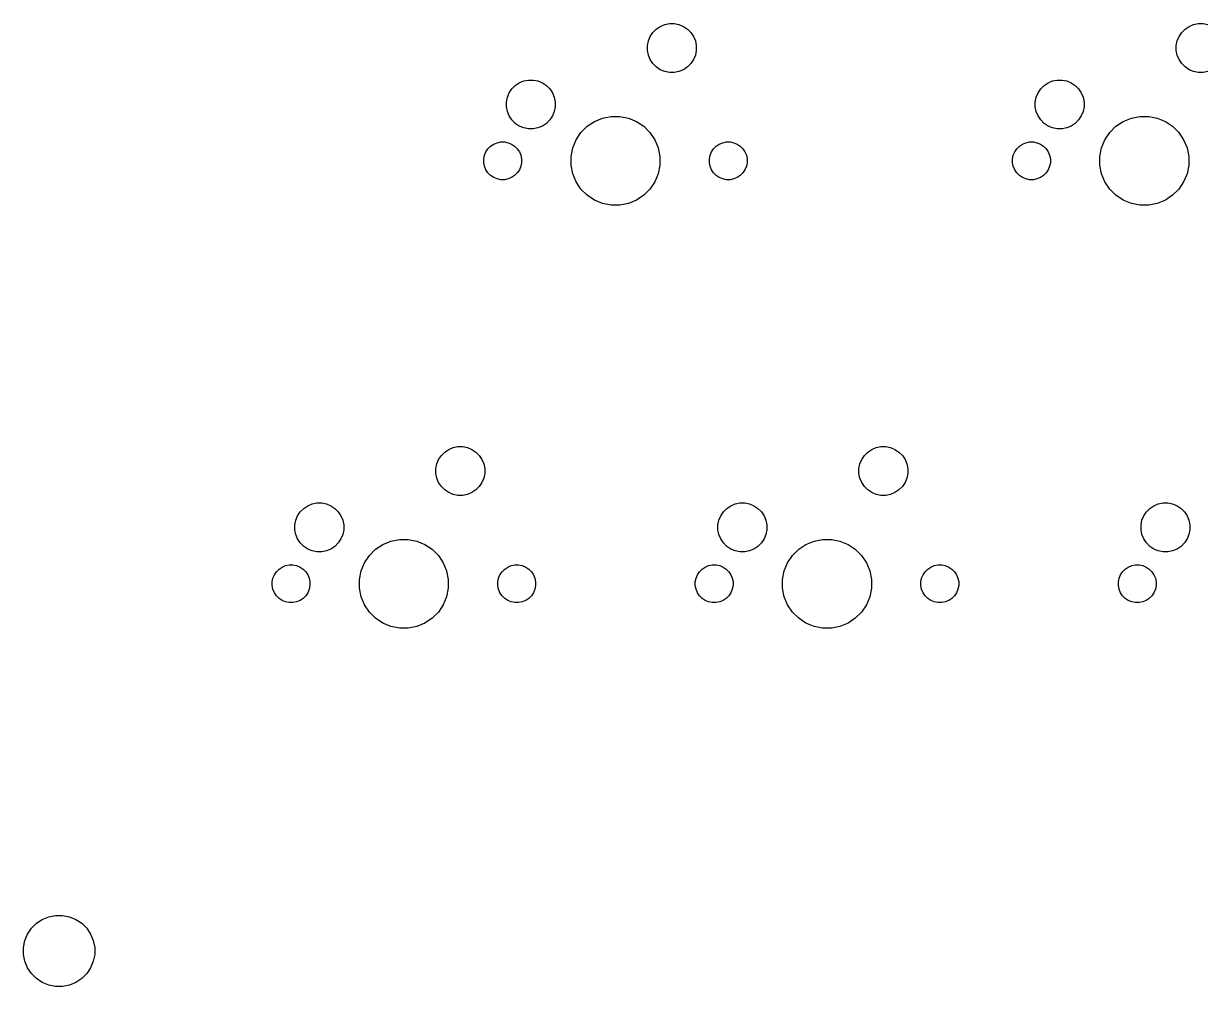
# Model space of a CAD drawing. Extents: x -0.4 to 11, y -4.1 to 0.4.
# Drawn here: x -0.299 to 1.794, y -4.089 to -2.381 of the extents above; entities that cross this region are included whole.
import ezdxf

# ---------------------------------------------------------------- set-up
doc = ezdxf.new("R2010")
doc.units = 0
doc.header["$MEASUREMENT"] = 0
doc.layers.add('BLACK', color=7, linetype='CONTINUOUS')

msp = doc.modelspace()

# ---------------------------------------------------------------- linework, layer by layer
at = {"layer": 'BLACK', "linetype": 'CONTINUOUS'}
for p, q in [((0.829408, -2.38631), (0.837289, -2.38304)), ((0.837289, -2.38304), (0.845656, -2.38138)), ((0.845656, -2.38138), (0.854187, -2.38138)), ((0.854187, -2.38138), (0.862553, -2.38304)), ((0.862553, -2.38304), (0.870435, -2.38631)), ((1.76691, -2.38631), (1.77479, -2.38304)), ((1.77479, -2.38304), (1.78316, -2.38138)), ((1.78316, -2.38138), (1.79169, -2.38138)), ((1.79169, -2.38138), (1.80005, -2.38304)), ((0.808278, -2.41205), (0.811543, -2.40417)), ((0.811543, -2.40417), (0.816282, -2.39708)), ((0.816282, -2.39708), (0.822315, -2.39105)), ((0.822315, -2.39105), (0.829408, -2.38631)), ((0.870435, -2.38631), (0.877528, -2.39105)), ((0.877528, -2.39105), (0.88356, -2.39708)), ((0.88356, -2.39708), (0.888299, -2.40417)), ((0.888299, -2.40417), (0.891564, -2.41205)), ((1.74578, -2.41205), (1.74904, -2.40417)), ((1.74904, -2.40417), (1.75378, -2.39708)), ((1.75378, -2.39708), (1.75981, -2.39105)), ((1.75981, -2.39105), (1.76691, -2.38631)), ((0.806614, -2.42042), (0.808278, -2.41205)), ((0.806614, -2.42895), (0.806614, -2.42042)), ((0.891564, -2.41205), (0.893228, -2.42042)), ((0.893228, -2.42042), (0.893228, -2.42895)), ((1.74411, -2.42042), (1.74578, -2.41205)), ((1.74411, -2.42895), (1.74411, -2.42042)), ((0.808278, -2.43732), (0.806614, -2.42895)), ((0.811543, -2.4452), (0.808278, -2.43732)), ((0.816282, -2.45229), (0.811543, -2.4452)), ((0.888299, -2.4452), (0.88356, -2.45229)), ((0.891564, -2.43732), (0.888299, -2.4452)), ((0.893228, -2.42895), (0.891564, -2.43732)), ((1.74578, -2.43732), (1.74411, -2.42895)), ((1.74904, -2.4452), (1.74578, -2.43732)), ((1.75378, -2.45229), (1.74904, -2.4452)), ((0.822315, -2.45832), (0.816282, -2.45229)), ((0.829408, -2.46306), (0.822315, -2.45832)), ((0.837289, -2.46633), (0.829408, -2.46306)), ((0.845656, -2.46799), (0.837289, -2.46633)), ((0.854187, -2.46799), (0.845656, -2.46799)), ((0.862553, -2.46633), (0.854187, -2.46799)), ((0.870435, -2.46306), (0.862553, -2.46633)), ((0.877528, -2.45832), (0.870435, -2.46306)), ((0.88356, -2.45229), (0.877528, -2.45832)), ((1.75981, -2.45832), (1.75378, -2.45229)), ((1.76691, -2.46306), (1.75981, -2.45832)), ((1.77479, -2.46633), (1.76691, -2.46306)), ((1.78316, -2.46799), (1.77479, -2.46633)), ((1.79169, -2.46799), (1.78316, -2.46799)), ((1.80005, -2.46633), (1.79169, -2.46799)), ((0.572315, -2.49105), (0.579408, -2.48631)), ((0.579408, -2.48631), (0.587289, -2.48304)), ((0.587289, -2.48304), (0.595656, -2.48138)), ((0.595656, -2.48138), (0.604187, -2.48138)), ((0.604187, -2.48138), (0.612553, -2.48304)), ((0.612553, -2.48304), (0.620435, -2.48631)), ((0.620435, -2.48631), (0.627528, -2.49105)), ((1.50981, -2.49105), (1.51691, -2.48631)), ((1.51691, -2.48631), (1.52479, -2.48304)), ((1.52479, -2.48304), (1.53316, -2.48138)), ((1.53316, -2.48138), (1.54169, -2.48138)), ((1.54169, -2.48138), (1.55005, -2.48304)), ((1.55005, -2.48304), (1.55793, -2.48631)), ((1.55793, -2.48631), (1.56503, -2.49105)), ((0.558278, -2.51205), (0.561543, -2.50417)), ((0.561543, -2.50417), (0.566282, -2.49708)), ((0.566282, -2.49708), (0.572315, -2.49105)), ((0.627528, -2.49105), (0.63356, -2.49708)), ((0.63356, -2.49708), (0.638299, -2.50417)), ((0.638299, -2.50417), (0.641564, -2.51205)), ((1.49578, -2.51205), (1.49904, -2.50417)), ((1.49904, -2.50417), (1.50378, -2.49708)), ((1.50378, -2.49708), (1.50981, -2.49105)), ((1.56503, -2.49105), (1.57106, -2.49708)), ((1.57106, -2.49708), (1.5758, -2.50417)), ((1.5758, -2.50417), (1.57906, -2.51205)), ((0.556614, -2.52042), (0.558278, -2.51205)), ((0.556614, -2.52895), (0.556614, -2.52042)), ((0.558278, -2.53732), (0.556614, -2.52895)), ((0.641564, -2.51205), (0.643228, -2.52042)), ((0.643228, -2.52895), (0.641564, -2.53732)), ((0.643228, -2.52042), (0.643228, -2.52895)), ((1.49411, -2.52042), (1.49578, -2.51205)), ((1.49411, -2.52895), (1.49411, -2.52042)), ((1.49578, -2.53732), (1.49411, -2.52895)), ((1.57906, -2.51205), (1.58073, -2.52042)), ((1.58073, -2.52895), (1.57906, -2.53732)), ((1.58073, -2.52042), (1.58073, -2.52895)), ((0.561543, -2.5452), (0.558278, -2.53732)), ((0.566282, -2.55229), (0.561543, -2.5452)), ((0.572315, -2.55832), (0.566282, -2.55229)), ((0.63356, -2.55229), (0.627528, -2.55832)), ((0.638299, -2.5452), (0.63356, -2.55229)), ((0.641564, -2.53732), (0.638299, -2.5452)), ((0.712624, -2.55491), (0.726954, -2.54897)), ((0.726954, -2.54897), (0.742166, -2.54594)), ((0.742166, -2.54594), (0.757676, -2.54594)), ((0.757676, -2.54594), (0.772889, -2.54897)), ((0.772889, -2.54897), (0.787219, -2.55491)), ((1.49904, -2.5452), (1.49578, -2.53732)), ((1.50378, -2.55229), (1.49904, -2.5452)), ((1.50981, -2.55832), (1.50378, -2.55229)), ((1.57106, -2.55229), (1.56503, -2.55832)), ((1.5758, -2.5452), (1.57106, -2.55229)), ((1.57906, -2.53732), (1.5758, -2.5452)), ((1.65012, -2.55491), (1.66445, -2.54897)), ((1.66445, -2.54897), (1.67967, -2.54594)), ((1.67967, -2.54594), (1.69518, -2.54594)), ((1.69518, -2.54594), (1.71039, -2.54897)), ((1.71039, -2.54897), (1.72472, -2.55491)), ((0.579408, -2.56306), (0.572315, -2.55832)), ((0.587289, -2.56633), (0.579408, -2.56306)), ((0.595656, -2.56799), (0.587289, -2.56633)), ((0.604187, -2.56799), (0.595656, -2.56799)), ((0.612553, -2.56633), (0.604187, -2.56799)), ((0.620435, -2.56306), (0.612553, -2.56633)), ((0.627528, -2.55832), (0.620435, -2.56306)), ((0.680143, -2.58739), (0.68876, -2.57449)), ((0.68876, -2.57449), (0.699727, -2.56352)), ((0.699727, -2.56352), (0.712624, -2.55491)), ((0.787219, -2.55491), (0.800115, -2.56352)), ((0.800115, -2.56352), (0.811083, -2.57449)), ((0.811083, -2.57449), (0.8197, -2.58739)), ((1.51691, -2.56306), (1.50981, -2.55832)), ((1.52479, -2.56633), (1.51691, -2.56306)), ((1.53316, -2.56799), (1.52479, -2.56633)), ((1.54169, -2.56799), (1.53316, -2.56799)), ((1.55005, -2.56633), (1.54169, -2.56799)), ((1.55793, -2.56306), (1.55005, -2.56633)), ((1.56503, -2.55832), (1.55793, -2.56306)), ((1.61764, -2.58739), (1.62626, -2.57449)), ((1.62626, -2.57449), (1.63723, -2.56352)), ((1.63723, -2.56352), (1.65012, -2.55491)), ((1.72472, -2.55491), (1.73762, -2.56352)), ((1.73762, -2.56352), (1.74858, -2.57449)), ((1.74858, -2.57449), (1.7572, -2.58739)), ((0.528589, -2.59869), (0.53407, -2.59503)), ((0.53407, -2.59503), (0.54016, -2.59251)), ((0.54016, -2.59251), (0.546625, -2.59122)), ((0.546625, -2.59122), (0.553217, -2.59122)), ((0.553217, -2.59122), (0.559683, -2.59251)), ((0.559683, -2.59251), (0.565773, -2.59503)), ((0.565773, -2.59503), (0.571254, -2.59869)), ((0.674207, -2.60172), (0.680143, -2.58739)), ((0.8197, -2.58739), (0.825635, -2.60172)), ((0.928589, -2.59869), (0.93407, -2.59503)), ((0.93407, -2.59503), (0.94016, -2.59251)), ((0.94016, -2.59251), (0.946625, -2.59122)), ((0.946625, -2.59122), (0.953217, -2.59122)), ((0.953217, -2.59122), (0.959683, -2.59251)), ((0.959683, -2.59251), (0.965773, -2.59503)), ((0.965773, -2.59503), (0.971254, -2.59869)), ((1.46609, -2.59869), (1.47157, -2.59503)), ((1.47157, -2.59503), (1.47766, -2.59251)), ((1.47766, -2.59251), (1.48413, -2.59122)), ((1.48413, -2.59122), (1.49072, -2.59122)), ((1.49072, -2.59122), (1.49718, -2.59251)), ((1.49718, -2.59251), (1.50327, -2.59503)), ((1.50327, -2.59503), (1.50875, -2.59869)), ((1.61171, -2.60172), (1.61764, -2.58739)), ((1.7572, -2.58739), (1.76314, -2.60172)), ((0.516457, -2.62139), (0.517743, -2.61492)), ((0.517743, -2.61492), (0.520265, -2.60883)), ((0.520265, -2.60883), (0.523928, -2.60335)), ((0.523928, -2.60335), (0.528589, -2.59869)), ((0.571254, -2.59869), (0.575915, -2.60335)), ((0.575915, -2.60335), (0.579577, -2.60883)), ((0.579577, -2.60883), (0.5821, -2.61492)), ((0.5821, -2.61492), (0.583386, -2.62139)), ((0.671181, -2.61693), (0.674207, -2.60172)), ((0.825635, -2.60172), (0.828661, -2.61693)), ((0.916457, -2.62139), (0.917743, -2.61492)), ((0.917743, -2.61492), (0.920265, -2.60883)), ((0.920265, -2.60883), (0.923928, -2.60335)), ((0.923928, -2.60335), (0.928589, -2.59869)), ((0.971254, -2.59869), (0.975915, -2.60335)), ((0.975915, -2.60335), (0.979577, -2.60883)), ((0.979577, -2.60883), (0.9821, -2.61492)), ((0.9821, -2.61492), (0.983386, -2.62139)), ((1.45396, -2.62139), (1.45524, -2.61492)), ((1.45524, -2.61492), (1.45777, -2.60883)), ((1.45777, -2.60883), (1.46143, -2.60335)), ((1.46143, -2.60335), (1.46609, -2.59869)), ((1.50875, -2.59869), (1.51341, -2.60335)), ((1.51341, -2.60335), (1.51708, -2.60883)), ((1.51708, -2.60883), (1.5196, -2.61492)), ((1.5196, -2.61492), (1.52089, -2.62139)), ((1.60868, -2.61693), (1.61171, -2.60172)), ((1.76314, -2.60172), (1.76616, -2.61693)), ((0.516457, -2.62798), (0.516457, -2.62139)), ((0.517743, -2.63445), (0.516457, -2.62798)), ((0.520265, -2.64054), (0.517743, -2.63445)), ((0.5821, -2.63445), (0.579577, -2.64054)), ((0.583386, -2.62798), (0.5821, -2.63445)), ((0.583386, -2.62139), (0.583386, -2.62798)), ((0.671181, -2.63244), (0.671181, -2.61693)), ((0.674207, -2.64765), (0.671181, -2.63244)), ((0.828661, -2.63244), (0.825635, -2.64765)), ((0.828661, -2.61693), (0.828661, -2.63244)), ((0.916457, -2.62798), (0.916457, -2.62139)), ((0.917743, -2.63445), (0.916457, -2.62798)), ((0.920265, -2.64054), (0.917743, -2.63445)), ((0.9821, -2.63445), (0.979577, -2.64054)), ((0.983386, -2.62798), (0.9821, -2.63445)), ((0.983386, -2.62139), (0.983386, -2.62798)), ((1.45396, -2.62798), (1.45396, -2.62139)), ((1.45524, -2.63445), (1.45396, -2.62798)), ((1.45777, -2.64054), (1.45524, -2.63445)), ((1.5196, -2.63445), (1.51708, -2.64054)), ((1.52089, -2.62798), (1.5196, -2.63445)), ((1.52089, -2.62139), (1.52089, -2.62798)), ((1.60868, -2.63244), (1.60868, -2.61693)), ((1.61171, -2.64765), (1.60868, -2.63244)), ((1.76616, -2.63244), (1.76314, -2.64765)), ((1.76616, -2.61693), (1.76616, -2.63244)), ((0.523928, -2.64602), (0.520265, -2.64054)), ((0.528589, -2.65068), (0.523928, -2.64602)), ((0.53407, -2.65434), (0.528589, -2.65068)), ((0.54016, -2.65686), (0.53407, -2.65434)), ((0.546625, -2.65815), (0.54016, -2.65686)), ((0.553217, -2.65815), (0.546625, -2.65815)), ((0.559683, -2.65686), (0.553217, -2.65815)), ((0.565773, -2.65434), (0.559683, -2.65686)), ((0.571254, -2.65068), (0.565773, -2.65434)), ((0.575915, -2.64602), (0.571254, -2.65068)), ((0.579577, -2.64054), (0.575915, -2.64602)), ((0.680143, -2.66198), (0.674207, -2.64765)), ((0.825635, -2.64765), (0.8197, -2.66198)), ((0.923928, -2.64602), (0.920265, -2.64054)), ((0.928589, -2.65068), (0.923928, -2.64602)), ((0.93407, -2.65434), (0.928589, -2.65068)), ((0.94016, -2.65686), (0.93407, -2.65434)), ((0.946625, -2.65815), (0.94016, -2.65686)), ((0.953217, -2.65815), (0.946625, -2.65815)), ((0.959683, -2.65686), (0.953217, -2.65815)), ((0.965773, -2.65434), (0.959683, -2.65686)), ((0.971254, -2.65068), (0.965773, -2.65434)), ((0.975915, -2.64602), (0.971254, -2.65068)), ((0.979577, -2.64054), (0.975915, -2.64602)), ((1.46143, -2.64602), (1.45777, -2.64054)), ((1.46609, -2.65068), (1.46143, -2.64602)), ((1.47157, -2.65434), (1.46609, -2.65068)), ((1.47766, -2.65686), (1.47157, -2.65434)), ((1.48413, -2.65815), (1.47766, -2.65686)), ((1.49072, -2.65815), (1.48413, -2.65815)), ((1.49718, -2.65686), (1.49072, -2.65815)), ((1.50327, -2.65434), (1.49718, -2.65686)), ((1.50875, -2.65068), (1.50327, -2.65434)), ((1.51341, -2.64602), (1.50875, -2.65068)), ((1.51708, -2.64054), (1.51341, -2.64602)), ((1.61764, -2.66198), (1.61171, -2.64765)), ((1.76314, -2.64765), (1.7572, -2.66198)), ((0.68876, -2.67488), (0.680143, -2.66198)), ((0.699727, -2.68585), (0.68876, -2.67488)), ((0.811083, -2.67488), (0.800115, -2.68585)), ((0.8197, -2.66198), (0.811083, -2.67488)), ((1.62626, -2.67488), (1.61764, -2.66198)), ((1.63723, -2.68585), (1.62626, -2.67488)), ((1.74858, -2.67488), (1.73762, -2.68585)), ((1.7572, -2.66198), (1.74858, -2.67488)), ((0.712624, -2.69446), (0.699727, -2.68585)), ((0.726954, -2.7004), (0.712624, -2.69446)), ((0.787219, -2.69446), (0.772889, -2.7004)), ((0.800115, -2.68585), (0.787219, -2.69446)), ((1.65012, -2.69446), (1.63723, -2.68585)), ((1.66445, -2.7004), (1.65012, -2.69446)), ((1.72472, -2.69446), (1.71039, -2.7004)), ((1.73762, -2.68585), (1.72472, -2.69446)), ((0.742166, -2.70343), (0.726954, -2.7004)), ((0.757676, -2.70343), (0.742166, -2.70343)), ((0.772889, -2.7004), (0.757676, -2.70343)), ((1.67967, -2.70343), (1.66445, -2.7004)), ((1.69518, -2.70343), (1.67967, -2.70343)), ((1.71039, -2.7004), (1.69518, -2.70343)), ((0.447315, -3.14105), (0.454408, -3.13631)), ((0.454408, -3.13631), (0.462289, -3.13304)), ((0.462289, -3.13304), (0.470656, -3.13138)), ((0.470656, -3.13138), (0.479187, -3.13138)), ((0.479187, -3.13138), (0.487553, -3.13304)), ((0.487553, -3.13304), (0.495435, -3.13631)), ((0.495435, -3.13631), (0.502528, -3.14105)), ((1.19731, -3.14105), (1.20441, -3.13631)), ((1.20441, -3.13631), (1.21229, -3.13304)), ((1.21229, -3.13304), (1.22066, -3.13138)), ((1.22066, -3.13138), (1.22919, -3.13138)), ((1.22919, -3.13138), (1.23755, -3.13304)), ((1.23755, -3.13304), (1.24543, -3.13631)), ((1.24543, -3.13631), (1.25253, -3.14105)), ((0.433278, -3.16205), (0.436543, -3.15417)), ((0.436543, -3.15417), (0.441282, -3.14708)), ((0.441282, -3.14708), (0.447315, -3.14105)), ((0.502528, -3.14105), (0.50856, -3.14708)), ((0.50856, -3.14708), (0.513299, -3.15417)), ((0.513299, -3.15417), (0.516564, -3.16205)), ((1.18328, -3.16205), (1.18654, -3.15417)), ((1.18654, -3.15417), (1.19128, -3.14708)), ((1.19128, -3.14708), (1.19731, -3.14105)), ((1.25253, -3.14105), (1.25856, -3.14708)), ((1.25856, -3.14708), (1.2633, -3.15417)), ((1.2633, -3.15417), (1.26656, -3.16205)), ((0.431614, -3.17042), (0.433278, -3.16205)), ((0.431614, -3.17895), (0.431614, -3.17042)), ((0.433278, -3.18732), (0.431614, -3.17895)), ((0.516564, -3.16205), (0.518228, -3.17042)), ((0.518228, -3.17895), (0.516564, -3.18732)), ((0.518228, -3.17042), (0.518228, -3.17895)), ((1.18161, -3.17042), (1.18328, -3.16205)), ((1.18161, -3.17895), (1.18161, -3.17042)), ((1.18328, -3.18732), (1.18161, -3.17895)), ((1.26656, -3.16205), (1.26823, -3.17042)), ((1.26823, -3.17895), (1.26656, -3.18732)), ((1.26823, -3.17042), (1.26823, -3.17895)), ((0.436543, -3.1952), (0.433278, -3.18732)), ((0.441282, -3.20229), (0.436543, -3.1952)), ((0.447315, -3.20832), (0.441282, -3.20229)), ((0.50856, -3.20229), (0.502528, -3.20832)), ((0.513299, -3.1952), (0.50856, -3.20229)), ((0.516564, -3.18732), (0.513299, -3.1952)), ((1.18654, -3.1952), (1.18328, -3.18732)), ((1.19128, -3.20229), (1.18654, -3.1952)), ((1.19731, -3.20832), (1.19128, -3.20229)), ((1.25856, -3.20229), (1.25253, -3.20832)), ((1.2633, -3.1952), (1.25856, -3.20229)), ((1.26656, -3.18732), (1.2633, -3.1952)), ((0.454408, -3.21306), (0.447315, -3.20832)), ((0.462289, -3.21633), (0.454408, -3.21306)), ((0.470656, -3.21799), (0.462289, -3.21633)), ((0.479187, -3.21799), (0.470656, -3.21799)), ((0.487553, -3.21633), (0.479187, -3.21799)), ((0.495435, -3.21306), (0.487553, -3.21633)), ((0.502528, -3.20832), (0.495435, -3.21306)), ((1.20441, -3.21306), (1.19731, -3.20832)), ((1.21229, -3.21633), (1.20441, -3.21306)), ((1.22066, -3.21799), (1.21229, -3.21633)), ((1.22919, -3.21799), (1.22066, -3.21799)), ((1.23755, -3.21633), (1.22919, -3.21799)), ((1.24543, -3.21306), (1.23755, -3.21633)), ((1.25253, -3.20832), (1.24543, -3.21306)), ((0.191282, -3.24708), (0.197315, -3.24105)), ((0.197315, -3.24105), (0.204408, -3.23631)), ((0.204408, -3.23631), (0.212289, -3.23304)), ((0.212289, -3.23304), (0.220656, -3.23138)), ((0.220656, -3.23138), (0.229187, -3.23138)), ((0.229187, -3.23138), (0.237553, -3.23304)), ((0.237553, -3.23304), (0.245435, -3.23631)), ((0.245435, -3.23631), (0.252528, -3.24105)), ((0.252528, -3.24105), (0.25856, -3.24708)), ((0.941282, -3.24708), (0.947315, -3.24105)), ((0.947315, -3.24105), (0.954408, -3.23631)), ((0.954408, -3.23631), (0.962289, -3.23304)), ((0.962289, -3.23304), (0.970656, -3.23138)), ((0.970656, -3.23138), (0.979187, -3.23138)), ((0.979187, -3.23138), (0.987553, -3.23304)), ((0.987553, -3.23304), (0.995435, -3.23631)), ((0.995435, -3.23631), (1.00253, -3.24105)), ((1.00253, -3.24105), (1.00856, -3.24708)), ((1.69128, -3.24708), (1.69731, -3.24105)), ((1.69731, -3.24105), (1.70441, -3.23631)), ((1.70441, -3.23631), (1.71229, -3.23304)), ((1.71229, -3.23304), (1.72066, -3.23138)), ((1.72066, -3.23138), (1.72919, -3.23138)), ((1.72919, -3.23138), (1.73755, -3.23304)), ((1.73755, -3.23304), (1.74543, -3.23631)), ((1.74543, -3.23631), (1.75253, -3.24105)), ((1.75253, -3.24105), (1.75856, -3.24708)), ((0.181614, -3.27042), (0.183278, -3.26205)), ((0.183278, -3.26205), (0.186543, -3.25417)), ((0.186543, -3.25417), (0.191282, -3.24708)), ((0.25856, -3.24708), (0.263299, -3.25417)), ((0.263299, -3.25417), (0.266564, -3.26205)), ((0.266564, -3.26205), (0.268228, -3.27042)), ((0.931614, -3.27042), (0.933278, -3.26205)), ((0.933278, -3.26205), (0.936543, -3.25417)), ((0.936543, -3.25417), (0.941282, -3.24708)), ((1.00856, -3.24708), (1.0133, -3.25417)), ((1.0133, -3.25417), (1.01656, -3.26205)), ((1.01656, -3.26205), (1.01823, -3.27042)), ((1.68161, -3.27042), (1.68328, -3.26205)), ((1.68328, -3.26205), (1.68654, -3.25417)), ((1.68654, -3.25417), (1.69128, -3.24708)), ((1.75856, -3.24708), (1.7633, -3.25417)), ((1.7633, -3.25417), (1.76656, -3.26205)), ((1.76656, -3.26205), (1.76823, -3.27042)), ((0.181614, -3.27895), (0.181614, -3.27042)), ((0.183278, -3.28732), (0.181614, -3.27895)), ((0.268228, -3.27895), (0.266564, -3.28732)), ((0.268228, -3.27042), (0.268228, -3.27895)), ((0.931614, -3.27895), (0.931614, -3.27042)), ((0.933278, -3.28732), (0.931614, -3.27895)), ((1.01823, -3.27895), (1.01656, -3.28732)), ((1.01823, -3.27042), (1.01823, -3.27895)), ((1.68161, -3.27895), (1.68161, -3.27042)), ((1.68328, -3.28732), (1.68161, -3.27895)), ((1.76823, -3.27895), (1.76656, -3.28732)), ((1.76823, -3.27042), (1.76823, -3.27895)), ((0.186543, -3.2952), (0.183278, -3.28732)), ((0.191282, -3.30229), (0.186543, -3.2952)), ((0.197315, -3.30832), (0.191282, -3.30229)), ((0.25856, -3.30229), (0.252528, -3.30832)), ((0.263299, -3.2952), (0.25856, -3.30229)), ((0.266564, -3.28732), (0.263299, -3.2952)), ((0.324727, -3.31352), (0.337624, -3.30491)), ((0.337624, -3.30491), (0.351954, -3.29897)), ((0.351954, -3.29897), (0.367166, -3.29594)), ((0.367166, -3.29594), (0.382676, -3.29594)), ((0.382676, -3.29594), (0.397889, -3.29897)), ((0.397889, -3.29897), (0.412219, -3.30491)), ((0.412219, -3.30491), (0.425115, -3.31352)), ((0.936543, -3.2952), (0.933278, -3.28732)), ((0.941282, -3.30229), (0.936543, -3.2952)), ((0.947315, -3.30832), (0.941282, -3.30229)), ((1.00856, -3.30229), (1.00253, -3.30832)), ((1.0133, -3.2952), (1.00856, -3.30229)), ((1.01656, -3.28732), (1.0133, -3.2952)), ((1.07473, -3.31352), (1.08762, -3.30491)), ((1.08762, -3.30491), (1.10195, -3.29897)), ((1.10195, -3.29897), (1.11717, -3.29594)), ((1.11717, -3.29594), (1.13268, -3.29594)), ((1.13268, -3.29594), (1.14789, -3.29897)), ((1.14789, -3.29897), (1.16222, -3.30491)), ((1.16222, -3.30491), (1.17512, -3.31352)), ((1.68654, -3.2952), (1.68328, -3.28732)), ((1.69128, -3.30229), (1.68654, -3.2952)), ((1.69731, -3.30832), (1.69128, -3.30229)), ((1.75856, -3.30229), (1.75253, -3.30832)), ((1.7633, -3.2952), (1.75856, -3.30229)), ((1.76656, -3.28732), (1.7633, -3.2952)), ((0.204408, -3.31306), (0.197315, -3.30832)), ((0.212289, -3.31633), (0.204408, -3.31306)), ((0.220656, -3.31799), (0.212289, -3.31633)), ((0.229187, -3.31799), (0.220656, -3.31799)), ((0.237553, -3.31633), (0.229187, -3.31799)), ((0.245435, -3.31306), (0.237553, -3.31633)), ((0.252528, -3.30832), (0.245435, -3.31306)), ((0.305143, -3.33739), (0.31376, -3.32449)), ((0.31376, -3.32449), (0.324727, -3.31352)), ((0.425115, -3.31352), (0.436083, -3.32449)), ((0.436083, -3.32449), (0.4447, -3.33739)), ((0.954408, -3.31306), (0.947315, -3.30832)), ((0.962289, -3.31633), (0.954408, -3.31306)), ((0.970656, -3.31799), (0.962289, -3.31633)), ((0.979187, -3.31799), (0.970656, -3.31799)), ((0.987553, -3.31633), (0.979187, -3.31799)), ((0.995435, -3.31306), (0.987553, -3.31633)), ((1.00253, -3.30832), (0.995435, -3.31306)), ((1.05514, -3.33739), (1.06376, -3.32449)), ((1.06376, -3.32449), (1.07473, -3.31352)), ((1.17512, -3.31352), (1.18608, -3.32449)), ((1.18608, -3.32449), (1.1947, -3.33739)), ((1.70441, -3.31306), (1.69731, -3.30832)), ((1.71229, -3.31633), (1.70441, -3.31306)), ((1.72066, -3.31799), (1.71229, -3.31633)), ((1.72919, -3.31799), (1.72066, -3.31799)), ((1.73755, -3.31633), (1.72919, -3.31799)), ((1.74543, -3.31306), (1.73755, -3.31633)), ((1.75253, -3.30832), (1.74543, -3.31306)), ((0.148928, -3.35335), (0.153589, -3.34869)), ((0.153589, -3.34869), (0.15907, -3.34503)), ((0.15907, -3.34503), (0.16516, -3.34251)), ((0.16516, -3.34251), (0.171625, -3.34122)), ((0.171625, -3.34122), (0.178217, -3.34122)), ((0.178217, -3.34122), (0.184683, -3.34251)), ((0.184683, -3.34251), (0.190773, -3.34503)), ((0.190773, -3.34503), (0.196254, -3.34869)), ((0.196254, -3.34869), (0.200915, -3.35335)), ((0.299207, -3.35172), (0.305143, -3.33739)), ((0.4447, -3.33739), (0.450635, -3.35172)), ((0.548928, -3.35335), (0.553589, -3.34869)), ((0.553589, -3.34869), (0.55907, -3.34503)), ((0.55907, -3.34503), (0.56516, -3.34251)), ((0.56516, -3.34251), (0.571625, -3.34122)), ((0.571625, -3.34122), (0.578217, -3.34122)), ((0.578217, -3.34122), (0.584683, -3.34251)), ((0.584683, -3.34251), (0.590773, -3.34503)), ((0.590773, -3.34503), (0.596254, -3.34869)), ((0.596254, -3.34869), (0.600915, -3.35335)), ((0.898928, -3.35335), (0.903589, -3.34869)), ((0.903589, -3.34869), (0.90907, -3.34503)), ((0.90907, -3.34503), (0.91516, -3.34251)), ((0.91516, -3.34251), (0.921625, -3.34122)), ((0.921625, -3.34122), (0.928217, -3.34122)), ((0.928217, -3.34122), (0.934683, -3.34251)), ((0.934683, -3.34251), (0.940773, -3.34503)), ((0.940773, -3.34503), (0.946254, -3.34869)), ((0.946254, -3.34869), (0.950915, -3.35335)), ((1.04921, -3.35172), (1.05514, -3.33739)), ((1.1947, -3.33739), (1.20064, -3.35172)), ((1.29893, -3.35335), (1.30359, -3.34869)), ((1.30359, -3.34869), (1.30907, -3.34503)), ((1.30907, -3.34503), (1.31516, -3.34251)), ((1.31516, -3.34251), (1.32163, -3.34122)), ((1.32163, -3.34122), (1.32822, -3.34122)), ((1.32822, -3.34122), (1.33468, -3.34251)), ((1.33468, -3.34251), (1.34077, -3.34503)), ((1.34077, -3.34503), (1.34625, -3.34869)), ((1.34625, -3.34869), (1.35091, -3.35335)), ((1.64893, -3.35335), (1.65359, -3.34869)), ((1.65359, -3.34869), (1.65907, -3.34503)), ((1.65907, -3.34503), (1.66516, -3.34251)), ((1.66516, -3.34251), (1.67163, -3.34122)), ((1.67163, -3.34122), (1.67822, -3.34122)), ((1.67822, -3.34122), (1.68468, -3.34251)), ((1.68468, -3.34251), (1.69077, -3.34503)), ((1.69077, -3.34503), (1.69625, -3.34869)), ((1.69625, -3.34869), (1.70091, -3.35335)), ((0.141457, -3.37139), (0.142743, -3.36492)), ((0.142743, -3.36492), (0.145265, -3.35883)), ((0.145265, -3.35883), (0.148928, -3.35335)), ((0.200915, -3.35335), (0.204577, -3.35883)), ((0.204577, -3.35883), (0.2071, -3.36492)), ((0.2071, -3.36492), (0.208386, -3.37139)), ((0.296181, -3.36693), (0.299207, -3.35172)), ((0.296181, -3.38244), (0.296181, -3.36693)), ((0.450635, -3.35172), (0.453661, -3.36693)), ((0.453661, -3.36693), (0.453661, -3.38244)), ((0.541457, -3.37139), (0.542743, -3.36492)), ((0.542743, -3.36492), (0.545265, -3.35883)), ((0.545265, -3.35883), (0.548928, -3.35335)), ((0.600915, -3.35335), (0.604577, -3.35883)), ((0.604577, -3.35883), (0.6071, -3.36492)), ((0.6071, -3.36492), (0.608386, -3.37139)), ((0.891457, -3.37139), (0.892743, -3.36492)), ((0.892743, -3.36492), (0.895265, -3.35883)), ((0.895265, -3.35883), (0.898928, -3.35335)), ((0.950915, -3.35335), (0.954577, -3.35883)), ((0.954577, -3.35883), (0.9571, -3.36492)), ((0.9571, -3.36492), (0.958386, -3.37139)), ((1.04618, -3.36693), (1.04921, -3.35172)), ((1.04618, -3.38244), (1.04618, -3.36693)), ((1.20064, -3.35172), (1.20366, -3.36693)), ((1.20366, -3.36693), (1.20366, -3.38244)), ((1.29146, -3.37139), (1.29274, -3.36492)), ((1.29274, -3.36492), (1.29527, -3.35883)), ((1.29527, -3.35883), (1.29893, -3.35335)), ((1.35091, -3.35335), (1.35458, -3.35883)), ((1.35458, -3.35883), (1.3571, -3.36492)), ((1.3571, -3.36492), (1.35839, -3.37139)), ((1.64146, -3.37139), (1.64274, -3.36492)), ((1.64274, -3.36492), (1.64527, -3.35883)), ((1.64527, -3.35883), (1.64893, -3.35335)), ((1.70091, -3.35335), (1.70458, -3.35883)), ((1.70458, -3.35883), (1.7071, -3.36492)), ((1.7071, -3.36492), (1.70839, -3.37139)), ((0.141457, -3.37798), (0.141457, -3.37139)), ((0.142743, -3.38445), (0.141457, -3.37798)), ((0.145265, -3.39054), (0.142743, -3.38445)), ((0.148928, -3.39602), (0.145265, -3.39054)), ((0.204577, -3.39054), (0.200915, -3.39602)), ((0.2071, -3.38445), (0.204577, -3.39054)), ((0.208386, -3.37798), (0.2071, -3.38445)), ((0.208386, -3.37139), (0.208386, -3.37798)), ((0.299207, -3.39765), (0.296181, -3.38244)), ((0.453661, -3.38244), (0.450635, -3.39765)), ((0.541457, -3.37798), (0.541457, -3.37139)), ((0.542743, -3.38445), (0.541457, -3.37798)), ((0.545265, -3.39054), (0.542743, -3.38445)), ((0.548928, -3.39602), (0.545265, -3.39054)), ((0.604577, -3.39054), (0.600915, -3.39602)), ((0.6071, -3.38445), (0.604577, -3.39054)), ((0.608386, -3.37798), (0.6071, -3.38445)), ((0.608386, -3.37139), (0.608386, -3.37798)), ((0.891457, -3.37798), (0.891457, -3.37139)), ((0.892743, -3.38445), (0.891457, -3.37798)), ((0.895265, -3.39054), (0.892743, -3.38445)), ((0.898928, -3.39602), (0.895265, -3.39054)), ((0.954577, -3.39054), (0.950915, -3.39602)), ((0.9571, -3.38445), (0.954577, -3.39054)), ((0.958386, -3.37798), (0.9571, -3.38445)), ((0.958386, -3.37139), (0.958386, -3.37798)), ((1.04921, -3.39765), (1.04618, -3.38244)), ((1.20366, -3.38244), (1.20064, -3.39765)), ((1.29146, -3.37798), (1.29146, -3.37139)), ((1.29274, -3.38445), (1.29146, -3.37798)), ((1.29527, -3.39054), (1.29274, -3.38445)), ((1.29893, -3.39602), (1.29527, -3.39054)), ((1.35458, -3.39054), (1.35091, -3.39602)), ((1.3571, -3.38445), (1.35458, -3.39054)), ((1.35839, -3.37798), (1.3571, -3.38445)), ((1.35839, -3.37139), (1.35839, -3.37798)), ((1.64146, -3.37798), (1.64146, -3.37139)), ((1.64274, -3.38445), (1.64146, -3.37798)), ((1.64527, -3.39054), (1.64274, -3.38445)), ((1.64893, -3.39602), (1.64527, -3.39054)), ((1.70458, -3.39054), (1.70091, -3.39602)), ((1.7071, -3.38445), (1.70458, -3.39054)), ((1.70839, -3.37798), (1.7071, -3.38445)), ((1.70839, -3.37139), (1.70839, -3.37798)), ((0.153589, -3.40068), (0.148928, -3.39602)), ((0.15907, -3.40434), (0.153589, -3.40068)), ((0.16516, -3.40686), (0.15907, -3.40434)), ((0.171625, -3.40815), (0.16516, -3.40686)), ((0.178217, -3.40815), (0.171625, -3.40815)), ((0.184683, -3.40686), (0.178217, -3.40815)), ((0.190773, -3.40434), (0.184683, -3.40686)), ((0.196254, -3.40068), (0.190773, -3.40434)), ((0.200915, -3.39602), (0.196254, -3.40068)), ((0.305143, -3.41198), (0.299207, -3.39765)), ((0.450635, -3.39765), (0.4447, -3.41198)), ((0.553589, -3.40068), (0.548928, -3.39602)), ((0.55907, -3.40434), (0.553589, -3.40068)), ((0.56516, -3.40686), (0.55907, -3.40434)), ((0.571625, -3.40815), (0.56516, -3.40686)), ((0.578217, -3.40815), (0.571625, -3.40815)), ((0.584683, -3.40686), (0.578217, -3.40815)), ((0.590773, -3.40434), (0.584683, -3.40686)), ((0.596254, -3.40068), (0.590773, -3.40434)), ((0.600915, -3.39602), (0.596254, -3.40068)), ((0.903589, -3.40068), (0.898928, -3.39602)), ((0.90907, -3.40434), (0.903589, -3.40068)), ((0.91516, -3.40686), (0.90907, -3.40434)), ((0.921625, -3.40815), (0.91516, -3.40686)), ((0.928217, -3.40815), (0.921625, -3.40815)), ((0.934683, -3.40686), (0.928217, -3.40815)), ((0.940773, -3.40434), (0.934683, -3.40686)), ((0.946254, -3.40068), (0.940773, -3.40434)), ((0.950915, -3.39602), (0.946254, -3.40068)), ((1.05514, -3.41198), (1.04921, -3.39765)), ((1.20064, -3.39765), (1.1947, -3.41198)), ((1.30359, -3.40068), (1.29893, -3.39602)), ((1.30907, -3.40434), (1.30359, -3.40068)), ((1.31516, -3.40686), (1.30907, -3.40434)), ((1.32163, -3.40815), (1.31516, -3.40686)), ((1.32822, -3.40815), (1.32163, -3.40815)), ((1.33468, -3.40686), (1.32822, -3.40815)), ((1.34077, -3.40434), (1.33468, -3.40686)), ((1.34625, -3.40068), (1.34077, -3.40434)), ((1.35091, -3.39602), (1.34625, -3.40068)), ((1.65359, -3.40068), (1.64893, -3.39602)), ((1.65907, -3.40434), (1.65359, -3.40068)), ((1.66516, -3.40686), (1.65907, -3.40434)), ((1.67163, -3.40815), (1.66516, -3.40686)), ((1.67822, -3.40815), (1.67163, -3.40815)), ((1.68468, -3.40686), (1.67822, -3.40815)), ((1.69077, -3.40434), (1.68468, -3.40686)), ((1.69625, -3.40068), (1.69077, -3.40434)), ((1.70091, -3.39602), (1.69625, -3.40068)), ((0.31376, -3.42488), (0.305143, -3.41198)), ((0.324727, -3.43585), (0.31376, -3.42488)), ((0.436083, -3.42488), (0.425115, -3.43585)), ((0.4447, -3.41198), (0.436083, -3.42488)), ((1.06376, -3.42488), (1.05514, -3.41198)), ((1.07473, -3.43585), (1.06376, -3.42488)), ((1.18608, -3.42488), (1.17512, -3.43585)), ((1.1947, -3.41198), (1.18608, -3.42488)), ((0.337624, -3.44446), (0.324727, -3.43585)), ((0.351954, -3.4504), (0.337624, -3.44446)), ((0.367166, -3.45343), (0.351954, -3.4504)), ((0.382676, -3.45343), (0.367166, -3.45343)), ((0.397889, -3.4504), (0.382676, -3.45343)), ((0.412219, -3.44446), (0.397889, -3.4504)), ((0.425115, -3.43585), (0.412219, -3.44446)), ((1.08762, -3.44446), (1.07473, -3.43585)), ((1.10195, -3.4504), (1.08762, -3.44446)), ((1.11717, -3.45343), (1.10195, -3.4504)), ((1.13268, -3.45343), (1.11717, -3.45343)), ((1.14789, -3.4504), (1.13268, -3.45343)), ((1.16222, -3.44446), (1.14789, -3.4504)), ((1.17512, -3.43585), (1.16222, -3.44446)), ((-0.28515, -3.98544), (-0.276376, -3.97666)), ((-0.276376, -3.97666), (-0.266058, -3.96977)), ((-0.266058, -3.96977), (-0.254595, -3.96502)), ((-0.254595, -3.96502), (-0.242425, -3.9626)), ((-0.242425, -3.9626), (-0.230016, -3.9626)), ((-0.230016, -3.9626), (-0.217846, -3.96502)), ((-0.217846, -3.96502), (-0.206383, -3.96977)), ((-0.206383, -3.96977), (-0.196065, -3.97666)), ((-0.196065, -3.97666), (-0.187291, -3.98544)), ((-0.296792, -4.00722), (-0.292043, -3.99575)), ((-0.292043, -3.99575), (-0.28515, -3.98544)), ((-0.187291, -3.98544), (-0.180398, -3.99575)), ((-0.180398, -3.99575), (-0.175649, -4.00722)), ((-0.299213, -4.01939), (-0.296792, -4.00722)), ((-0.175649, -4.00722), (-0.173228, -4.01939)), ((-0.299213, -4.03179), (-0.299213, -4.01939)), ((-0.296792, -4.04396), (-0.299213, -4.03179)), ((-0.173228, -4.03179), (-0.175649, -4.04396)), ((-0.173228, -4.01939), (-0.173228, -4.03179)), ((-0.292043, -4.05543), (-0.296792, -4.04396)), ((-0.28515, -4.06575), (-0.292043, -4.05543)), ((-0.180398, -4.05543), (-0.187291, -4.06575)), ((-0.175649, -4.04396), (-0.180398, -4.05543)), ((-0.276376, -4.07452), (-0.28515, -4.06575)), ((-0.266058, -4.08141), (-0.276376, -4.07452)), ((-0.254595, -4.08616), (-0.266058, -4.08141)), ((-0.206383, -4.08141), (-0.217846, -4.08616)), ((-0.196065, -4.07452), (-0.206383, -4.08141)), ((-0.187291, -4.06575), (-0.196065, -4.07452)), ((-0.242425, -4.08858), (-0.254595, -4.08616)), ((-0.230016, -4.08858), (-0.242425, -4.08858)), ((-0.217846, -4.08616), (-0.230016, -4.08858))]:
    msp.add_line(p, q, dxfattribs=at)

doc.saveas('drawing.dxf')
